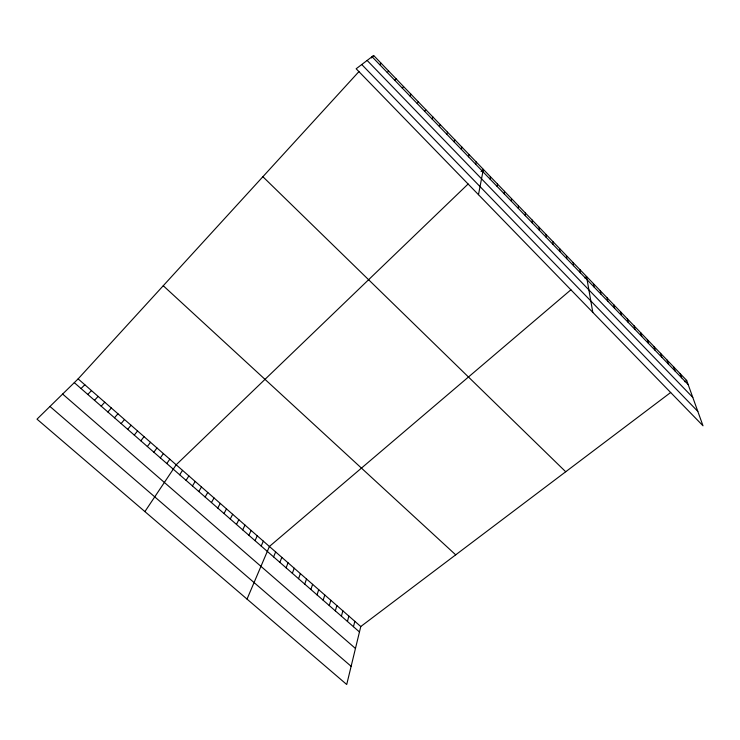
<?xml version="1.0" encoding="UTF-8"?>
<svg xmlns="http://www.w3.org/2000/svg" width="740" height="740" viewBox="0 0 740 740"><rect width="100%" height="100%" fill="white"/><g stroke="black" fill="none" stroke-linecap="round" stroke-linejoin="round"><path stroke-width="1.11" d="M525.345 215.719L525.372 212.981M518.342 208.449L518.435 205.785M511.312 201.16L511.479 198.561M504.255 193.834L504.486 191.309M497.16 186.48L497.465 184.019M490.046 179.099L490.416 176.703M478.475 194.685L483.349 169.358L481.055 171.569M475.718 164.243L476.246 161.986M670.69 392.478L360.778 626.53L346.718 684.5L37 419.154L78.126 378.889L358.946 71.595M353.461 626.715L354.83 621.313M347.439 621.452L348.864 616.078M468.513 156.769L469.105 154.586M341.399 616.17L342.87 610.833M335.34 610.87L336.857 605.57M329.263 605.551L330.826 600.279M323.158 600.223L324.777 594.979M461.279 149.267L461.945 147.149M317.035 594.868L318.709 589.66M310.893 589.493L312.613 584.323M304.732 584.11L306.508 578.976M298.544 578.699L300.375 573.602M454.009 141.728L454.758 139.684M292.337 573.278L294.224 568.209M286.112 567.83L288.045 562.798M279.868 562.372L281.857 557.377M273.596 556.887L275.641 551.929M446.72 134.162L447.534 132.192M247.031 599.095L269.406 546.471L570.919 289.784M261.183 546.037L263.329 541.144M255.041 540.663L257.233 535.806M248.871 535.27L251.128 530.451M439.394 126.558L440.282 124.662M242.683 529.868L244.996 525.086M236.476 524.438L238.835 519.693M230.251 518.99L232.665 514.282M224.007 513.532L226.477 508.852M432.031 118.927L433.002 117.105M217.736 508.047L220.261 503.413M211.446 502.553L214.026 497.946M205.128 497.03L207.764 492.47M198.801 491.499L201.493 486.966M424.649 111.268L425.694 109.52M192.446 485.94L195.194 481.453M186.073 480.362L188.876 475.913M179.672 474.775L182.54 470.363M144.901 511.599L176.176 464.785L468.133 183.992M417.231 103.572L418.35 101.898M166.815 463.527L169.793 459.198M160.349 457.875L163.392 453.583M153.865 452.214L156.963 447.959M147.362 446.525L150.516 442.307M409.775 95.849L410.978 94.248M140.831 440.809L144.05 436.637M134.282 435.083L137.557 430.957M127.706 429.339L131.045 425.25M121.11 423.576L124.505 419.525M402.292 88.088L403.578 86.562M114.487 417.786L117.947 413.78M107.846 411.976L111.37 408.008M101.186 406.149L104.766 402.227M371.443 57.933L373.654 55.5L686.665 380.416L703 425.787L356.153 68.774L373.654 55.5M394.781 80.29L396.141 78.847M94.498 400.303L98.142 396.418M87.783 394.439L91.492 390.6M81.049 388.546L84.823 384.754M387.242 72.465L388.676 71.096M379.666 64.611L381.183 63.316M584.804 277.963L586.543 276.483L592.796 312.345M684.889 381.757L686.665 380.416M49.969 406.464L351.13 666.305M62.632 394.059L355.459 648.462M74.296 382.645L359.464 631.96M78.126 378.889L360.778 626.53M163.263 285.733L455.711 554.843M262.885 176.721L565.712 471.759M361.749 64.528L697.811 411.375M372.054 56.721L688.172 384.606M367.142 60.44L692.779 397.399M680.18 373.672L681.623 377.807M673.659 366.911L675.056 370.99M667.119 360.121L668.451 364.145M660.552 353.304L661.819 357.272M653.957 346.459L655.168 350.362M647.334 339.586L648.49 343.434M640.692 332.686L641.774 336.478M634.014 325.757L635.04 329.494M627.317 318.811L628.279 322.474M620.592 311.827L621.489 315.434M613.839 304.815L614.672 308.358M607.05 297.776L607.827 301.263M600.242 290.709L600.954 294.132M593.406 283.605L594.044 286.972M579.855 269.536L580.364 272.782M573.139 262.571L573.583 265.743M566.396 255.568L566.775 258.686M559.625 248.538L559.94 251.591M552.826 241.49L553.076 244.478M546.009 234.404L546.185 237.327M539.155 227.291L539.266 230.159M532.273 220.15L532.319 222.953"/></g></svg>
